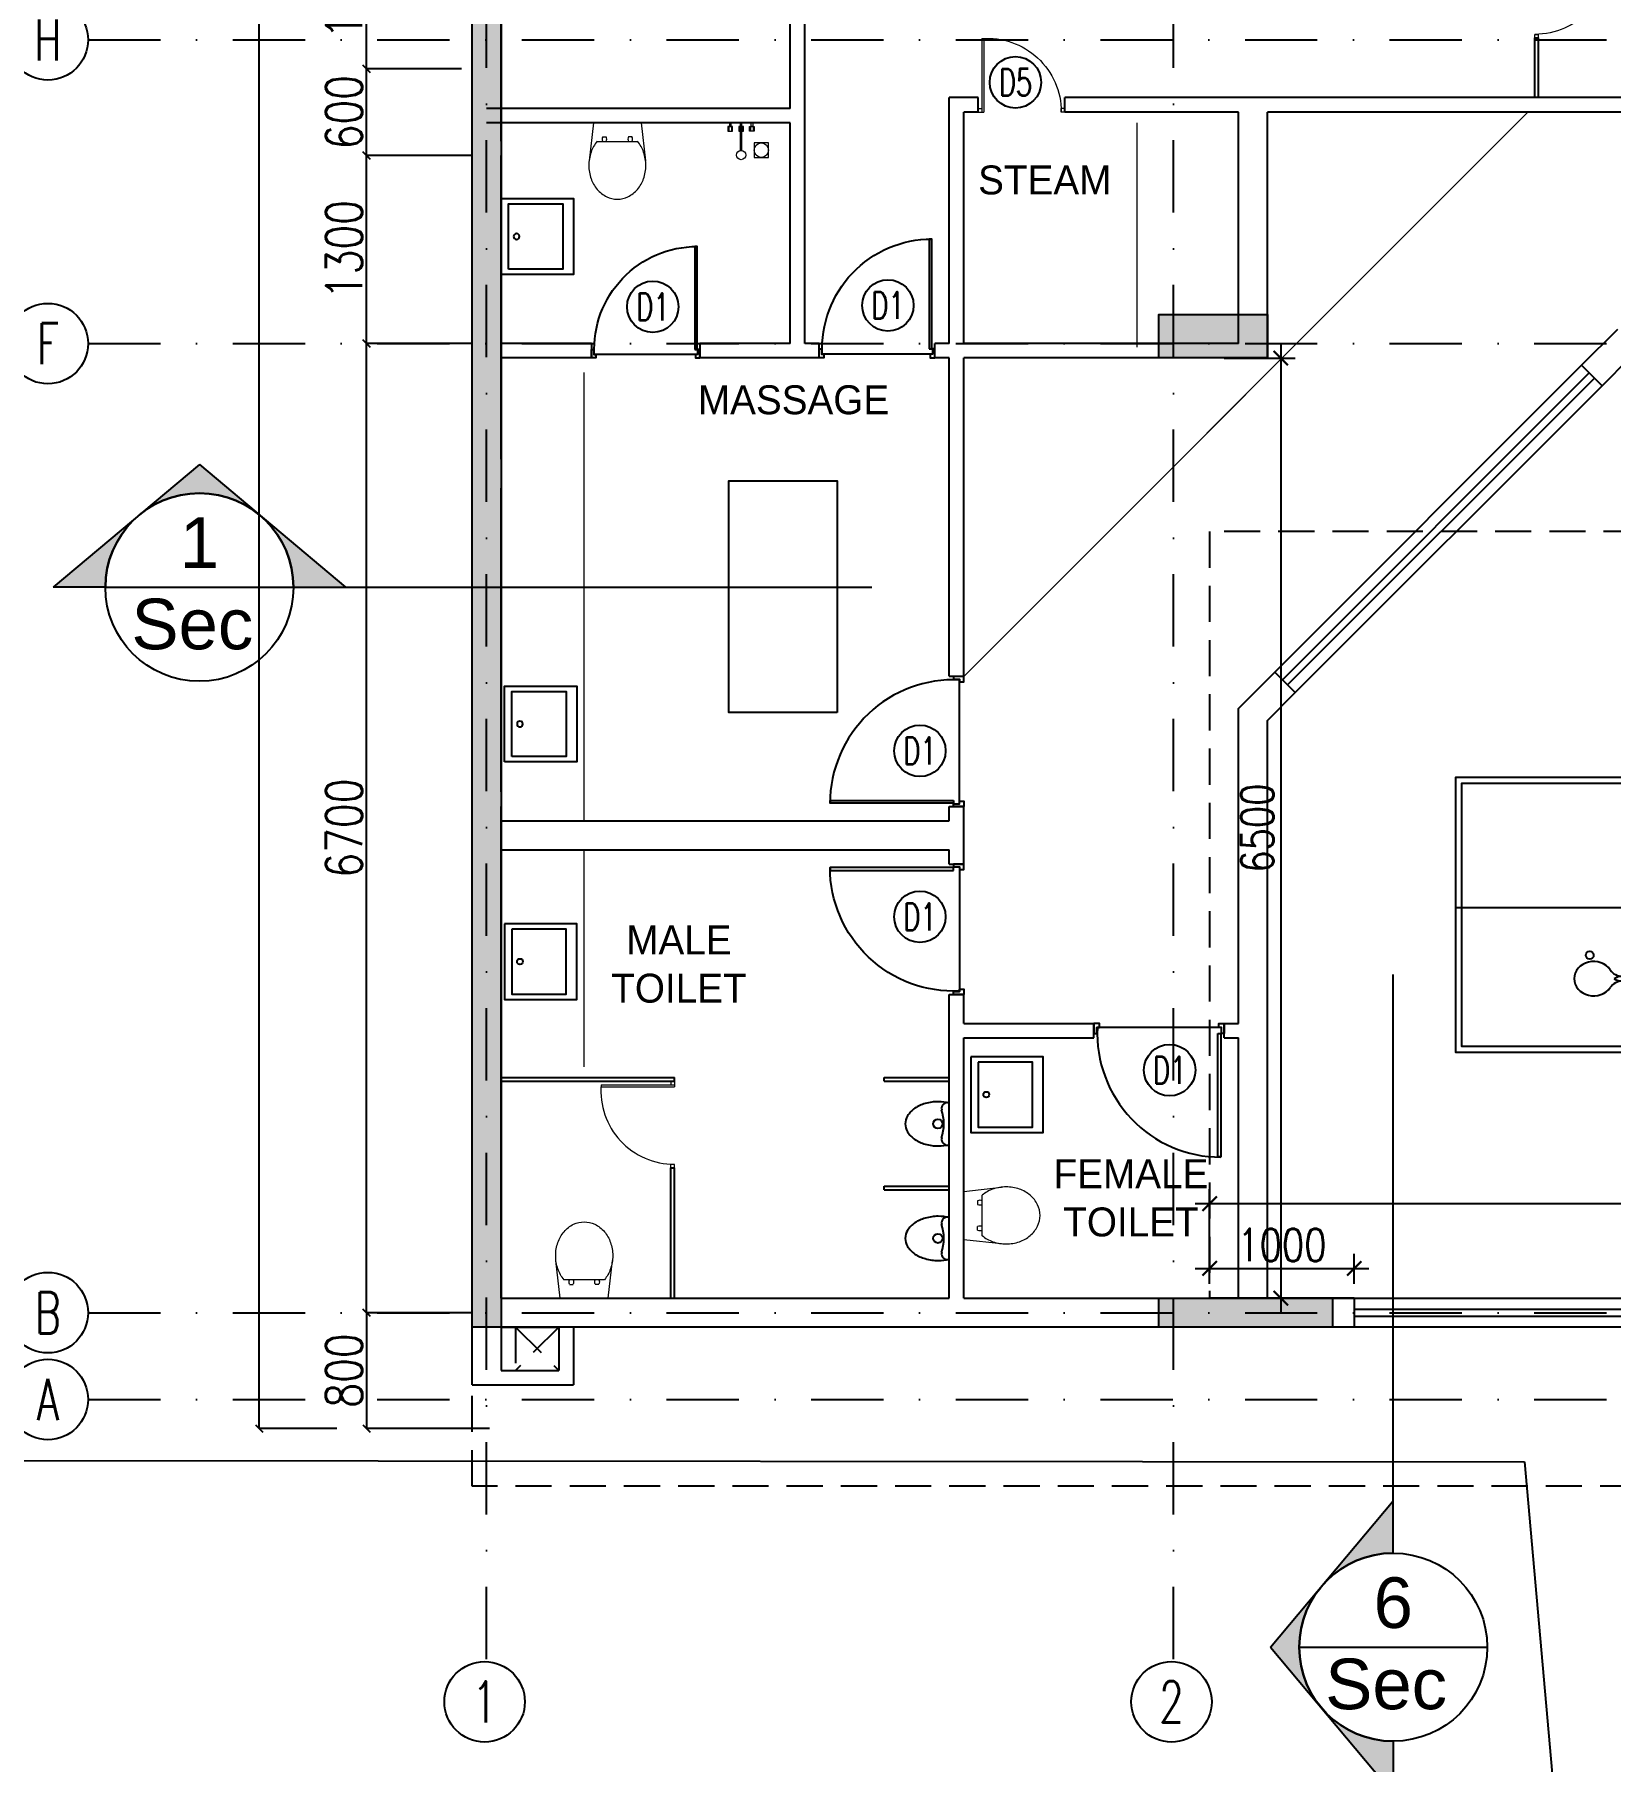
# Model space of a CAD drawing. Extents: x -32840 to 422982, y 280745 to 888746.
# Drawn here: x 210664 to 221563, y 436277 to 448217 of the extents above; entities that cross this region are included whole.
import ezdxf
from ezdxf.enums import TextEntityAlignment as Align

# ---------------------------------------------------------------- set-up
doc = ezdxf.new("R2010")
doc.units = 0
doc.header["$LTSCALE"] = 1000
doc.header["$PDMODE"] = 3
for name, pattern in [('CONTINOUS', [0]), ('DASHDOT', [1, 0.5, -0.25, 0, -0.25]), ('HIDDEN', [0.375, 0.25, -0.125]), ('HIDDEN2', [0.1875, 0.125, -0.0625])]:
    doc.linetypes.add(name, pattern=pattern)
doc.layers.get('Defpoints').update_dxf_attribs({"linetype": 'HIDDEN'})
for name, color, linetype in [('A-Chejja', 5, 'HIDDEN'), ('a-dim', 3, 'Continuous'), ('A-DOOR', 1, 'Continuous'), ('a-drive(base)', 22, 'Continuous'), ('A-Duct Above', 20, 'HIDDEN2'), ('A-FL-Drop', 3, 'Continuous'), ('A-GRID', 31, 'DASHDOT'), ('A-GRID NO', 40, 'CONTINOUS'), ('A-PLUM', 11, 'Continuous'), ('A-Rail', 1, 'Continuous'), ('A-Tag LVl', 2, 'Continuous'), ('A-TAG-DW', 2, 'Continuous'), ('A-WALL', 7, 'CONTINOUS'), ('Glass parttion', 5, 'CONTINOUS'), ('Ra-Typical Floor Profile', 3, 'Continuous'), ('S-RCWALL', 10, 'Continuous'), ('S-RCWALL HATCH', 165, 'Continuous')]:
    doc.layers.add(name, color=color, linetype=linetype)
doc.layers.add('A-Dim grid', color=3, linetype='Continuous', transparency=0.5)
doc.layers.add('A-FUR', color=33, linetype='Continuous', plot=False, transparency=0.5)
for name, color, linetype, lineweight in [('A08_Wall_Full_BlockWork_MAA', 4, 'Continuous', 30), ('A08_Wall_Partition Wood_MAA', 242, 'Continuous', 5), ('A09_Door Win Vent_MAA', 160, 'Continuous', 5), ('A15_Fixture_MAA', 191, 'Continuous', 5), ('I-ANNO-DIMS', 10, 'Continuous', 18), ('I-ANNO-TEXT', 130, 'Continuous', 18), ('P-SAN-FTTINGS', 151, 'Continuous', 9)]:
    doc.layers.add(name, color=color, linetype=linetype, lineweight=lineweight)
doc.styles.add('Arial', font='arial.ttf')
doc.styles.add('I_NOTE', font='', dxfattribs={"height": 1.5})
doc.styles.add('ROMANS', font='romans.shx', dxfattribs={"width": 0.8})
doc.styles.get('I_NOTE').set_extended_font_data('Tekton')
doc.dimstyles.new('A-Dim Grid', dxfattribs={"dimscale": 100, "dimtxt": 2.5, "dimasz": 0.5, "dimexe": 0, "dimexo": 0, "dimgap": 0.3, "dimtad": 1, "dimdec": 0, "dimlfac": -0.01, "dimzin": 3, "dimdsep": 46, "dimtxsty": 'ROMANS', "dimblk": 'OBLIQUE', "dimcen": 5, "dimclrd": 256, "dimclre": 8, "dimclrt": 4, "dimadec": 0, "dimazin": 0, "dimtfac": 1, "dimtdec": 0, "dimtix": 1, "dimtmove": 1, "dimatfit": 3, "dimfxl": 1, "dimfrac": 2, "dimtolj": 1, "dimtzin": 3, "dimlwd": -1, "dimarcsym": 0})
doc.dimstyles.new('dim-1', dxfattribs={"dimscale": 100, "dimtxt": 2.25, "dimasz": 1, "dimexe": 1, "dimexo": 1, "dimgap": 0.5, "dimtad": 1, "dimdec": 0, "dimzin": 3, "dimdsep": 46, "dimtxsty": 'ROMANS', "dimblk": 'ARCHTICK', "dimcen": 0.0625, "dimdle": 1, "dimclrd": 256, "dimclre": 256, "dimclrt": 6, "dimadec": 0, "dimazin": 0, "dimtfac": 1, "dimtdec": 0, "dimtix": 1, "dimtmove": 1, "dimatfit": 3, "dimfxl": 1, "dimfrac": 2, "dimtolj": 1, "dimtzin": 3, "dimarcsym": 0})

# ---------------------------------------------------------------- blocks, each defined once
blk = doc.blocks.new('TT TABLE')
for p, q in [((2700, 5400), (2700, 1700)), ((2192, 4246), (2192, 4151)), ((2225, 4246), (2225, 4151)), ((1700, 3583), (3600, 3583)), ((1700, 3550), (3600, 3550)), ((1700, 3517), (3600, 3517)), ((3098, 1998), (3098, 1902)), ((3132, 1998), (3132, 1902))]:
    blk.add_line(p, q)
at = {"color": 8, "linetype": 'HIDDEN'}
blk.add_lwpolyline([(5300, 0), (5300, 7100), (0, 7100), (0, 0)], close=True, dxfattribs=at)
for points in [[(3600, 1700), (3600, 5400), (1700, 5400), (1700, 1700)], [(1742, 1742), (3558, 1742), (3558, 5358), (1742, 5358)]]:
    blk.add_lwpolyline(points, close=True)
for centre in [(2371, 4471), (3051, 2154)]:
    blk.add_circle(centre, 27)
for centre, radius, start, end in [((2092, 4246), 100, 0, 56.0593), ((2292, 4246), 100, 146.4427, 180), ((2125, 4246), 100, 0, 33.5573), ((2325, 4246), 100, 123.9407, 180), ((2209, 4151), 16.7, 180, 0), ((2998, 1998), 100, 0, 56.0593), ((3198, 1998), 100, 146.4427, 180), ((3032, 1998), 100, 0, 33.5573), ((3232, 1998), 100, 123.9407, 180), ((3115, 1902), 16.7, 180, 0)]:
    blk.add_arc(centre, radius, start, end)
for centre in [(2209, 4444), (3115, 2195)]:
    blk.add_ellipse(centre, major_axis=(0, 134), ratio=0.887882, start_param=3.680207, end_param=8.886163)
blk = doc.blocks.new('TAG-SEC-ARROW')
h = blk.add_hatch(color=256)
h.paths.add_polyline_path([(-10.11, 0), (-6.5, 0, -0.2206), (-4.2, 4.96)])
h.paths.add_polyline_path([(0, 8.49), (-4.16, 5, -0.175251), (0, 6.5, -0.175251), (4.16, 5)])
h.paths.add_polyline_path([(4.2, 4.96, -0.2206), (6.5, 0), (10.11, 0)])
for p, q in [((0, 8.49), (-10.11, 0)), ((0, 8.49), (10.11, 0)), ((-6.5, 0), (-10.11, 0)), ((6.5, 0), (46.5, 0))]:
    blk.add_line(p, q)
blk.add_arc((0, 0), 6.5, 0, 180)
blk = doc.blocks.new('TAG-SEC')
blk.add_line((-6.5, 0), (6.5, 0))
blk.add_circle((0, 0), 6.5)
at = {"color": 6, "style": 'Arial'}
blk.add_attdef('88', text='', height=3.5, dxfattribs=at).set_placement((0, 3.08), align=Align.MIDDLE_CENTER)
at = {"color": 6, "style": 'ROMANS', "width": 0.708488}
blk.add_attdef('X8-X-8888', text='', height=1.75, dxfattribs=at).set_placement((-5.58, -2.55), (5.58, -2.55), align=Align.FIT)
blk = doc.blocks.new('A$Ce1edbb18')
at = {"layer": 'A-Tag LVl', "xscale": 100, "yscale": 100, "zscale": 100}
blk.add_blockref('TAG-SEC-ARROW', (-1886, -8085), dxfattribs=at)
at = {"layer": 'A-Tag LVl'}
ref = blk.add_blockref('TAG-SEC', (-1886, -8085), dxfattribs=dict(at, xscale=100, yscale=100, zscale=100))
ref.add_attrib('88', '1', dxfattribs={"layer": '0', "color": 6, "height": 350, "style": 'Arial'}).set_placement((-1886, -7776), align=Align.MIDDLE_CENTER)
ref.add_attrib('X8-X-8888', 'Sec', dxfattribs={"layer": '0', "color": 6, "height": 350, "rotation": 360, "style": 'Arial'}).set_placement((-1935, -8339), align=Align.MIDDLE_CENTER)
at = {"layer": 'A-Tag LVl', "xscale": 100.0000000000005, "yscale": 100.0000000000005, "zscale": 100.0000000000005, "rotation": 90}
blk.add_blockref('TAG-SEC-ARROW', (6370, -15413), dxfattribs=at)
at = {"layer": 'A-Tag LVl'}
ref = blk.add_blockref('TAG-SEC', (6370, -15413), dxfattribs=dict(at, xscale=100, yscale=100, zscale=100))
ref.add_attrib('88', '6', dxfattribs={"layer": '0', "color": 6, "height": 350, "style": 'Arial'}).set_placement((6370, -15105), align=Align.MIDDLE_CENTER)
ref.add_attrib('X8-X-8888', 'Sec', dxfattribs={"layer": '0', "color": 6, "height": 350, "rotation": 360, "style": 'Arial'}).set_placement((6321, -15667), align=Align.MIDDLE_CENTER)
blk = doc.blocks.new('_ArchTick')
at = {"color": 0, "linetype": 'ByBlock', "const_width": 0.15}
blk.add_lwpolyline([(-0.5, -0.5), (0.5, 0.5)], dxfattribs=at)
blk = doc.blocks.new('*D2503')
at = {"layer": 'a-dim', "lineweight": -2, "transparency": 16777216}
for p, q in [((218791, 439580), (218791, 439786)), ((219791, 439580), (219791, 439786)), ((218691, 439686), (219891, 439686))]:
    blk.add_line(p, q, dxfattribs=at)
at = {"layer": 'Defpoints', "color": 0, "transparency": 16777216}
for p in [(219791, 439686), (218791, 439480), (219791, 439480)]:
    blk.add_point(p, dxfattribs=at)
at = {"layer": 'a-dim', "lineweight": -2, "transparency": 16777216, "xscale": 100, "yscale": 100, "zscale": 100, "rotation": 180}
blk.add_blockref('_ArchTick', (218791, 439686), dxfattribs=at)
at = {"layer": 'a-dim', "lineweight": -2, "transparency": 16777216, "xscale": 100, "yscale": 100, "zscale": 100}
blk.add_blockref('_ArchTick', (219791, 439686), dxfattribs=at)
at = {"layer": 'a-dim', "color": 6, "transparency": 16777216, "insert": (219291, 439848), "char_height": 225, "attachment_point": 5, "style": 'ROMANS'}
blk.add_mtext('\\A1;1000', dxfattribs=at)
blk = doc.blocks.new('*D2504')
at = {"layer": 'a-dim', "lineweight": -2, "transparency": 16777216}
for p, q in [((218791, 439580), (218791, 440233)), ((225891, 439580), (225891, 440233)), ((225991, 440133), (218691, 440133))]:
    blk.add_line(p, q, dxfattribs=at)
at = {"layer": 'Defpoints', "color": 0, "transparency": 16777216}
for p in [(218791, 440133), (218791, 439480), (225891, 439480)]:
    blk.add_point(p, dxfattribs=at)
at = {"layer": 'a-dim', "lineweight": -2, "transparency": 16777216, "xscale": 100, "yscale": 100, "zscale": 100, "rotation": 180}
blk.add_blockref('_ArchTick', (218791, 440133), dxfattribs=at)
at = {"layer": 'a-dim', "lineweight": -2, "transparency": 16777216, "xscale": 100, "yscale": 100, "zscale": 100}
blk.add_blockref('_ArchTick', (225891, 440133), dxfattribs=at)
at = {"layer": 'a-dim', "color": 6, "transparency": 16777216, "insert": (222341, 440295), "char_height": 225, "attachment_point": 5, "style": 'ROMANS'}
blk.add_mtext('\\A1;7100', dxfattribs=at)
blk = doc.blocks.new('*D2505')
at = {"layer": 'a-dim', "lineweight": -2, "transparency": 16777216}
for p, q in [((219283, 446080), (219283, 439380)), ((218891, 445980), (219383, 445980)), ((218891, 439480), (219383, 439480))]:
    blk.add_line(p, q, dxfattribs=at)
at = {"layer": 'Defpoints', "color": 0, "transparency": 16777216}
for p in [(218791, 445980), (218791, 439480), (219283, 439480)]:
    blk.add_point(p, dxfattribs=at)
at = {"layer": 'a-dim', "lineweight": -2, "transparency": 16777216, "xscale": 100, "yscale": 100, "zscale": 100}
for p, rotation in [((219283, 445980), 90), ((219283, 439480), 270)]:
    blk.add_blockref('_ArchTick', p, dxfattribs=dict(at, rotation=rotation))
at = {"layer": 'a-dim', "color": 6, "transparency": 16777216, "insert": (219121, 442730), "char_height": 225, "attachment_point": 5, "rotation": 90, "style": 'ROMANS'}
blk.add_mtext('\\A1;6500', dxfattribs=at)
blk = doc.blocks.new('_Oblique')
at = {"color": 0, "linetype": 'ByBlock', "lineweight": -2}
blk.add_line((-0.5, -0.5), (0.5, 0.5), dxfattribs=at)
at = {"color": 0, "linetype": 'ByBlock'}
blk.add_line((-0.5, -0.5), (0.5, 0.5), dxfattribs=at)
blk = doc.blocks.new('*D2626')
at = {"layer": 'A-Dim grid', "color": 8, "lineweight": -2, "transparency": 16777216}
for p, q in [((213691, 439380), (212960, 439380)), ((213810, 438580), (212960, 438580))]:
    blk.add_line(p, q, dxfattribs=at)
at = {"layer": 'A-Dim grid', "transparency": 16777216}
blk.add_line((212960, 439380), (212960, 438580), dxfattribs=at)
at = {"layer": 'Defpoints', "color": 0, "transparency": 16777216}
for p in [(213691, 439380), (212960, 438580), (213810, 438580)]:
    blk.add_point(p, dxfattribs=at)
at = {"layer": 'A-Dim grid', "transparency": 16777216, "xscale": 50, "yscale": 50, "zscale": 50}
for p, rotation in [((212960, 439380), 90), ((212960, 438580), 270)]:
    blk.add_blockref('_Oblique', p, dxfattribs=dict(at, rotation=rotation))
at = {"layer": 'A-Dim grid', "color": 4, "transparency": 16777216, "insert": (212805, 438980), "char_height": 250, "attachment_point": 5, "rotation": 90, "style": 'ROMANS'}
blk.add_mtext('\\A1;800', dxfattribs=at)
blk = doc.blocks.new('*D2627')
at = {"layer": 'A-Dim grid', "color": 8, "lineweight": -2, "transparency": 16777216}
for p, q in [((213691, 446080), (212960, 446080)), ((213691, 439380), (212960, 439380))]:
    blk.add_line(p, q, dxfattribs=at)
at = {"layer": 'A-Dim grid', "transparency": 16777216}
blk.add_line((212960, 439380), (212960, 446080), dxfattribs=at)
at = {"layer": 'Defpoints', "color": 0, "transparency": 16777216}
for p in [(212960, 446080), (213691, 446080), (213691, 439380)]:
    blk.add_point(p, dxfattribs=at)
at = {"layer": 'A-Dim grid', "transparency": 16777216, "xscale": 50, "yscale": 50, "zscale": 50}
for p, rotation in [((212960, 446080), 90), ((212960, 439380), 270)]:
    blk.add_blockref('_Oblique', p, dxfattribs=dict(at, rotation=rotation))
at = {"layer": 'A-Dim grid', "color": 4, "transparency": 16777216, "insert": (212805, 442730), "char_height": 250, "attachment_point": 5, "rotation": 90, "style": 'ROMANS'}
blk.add_mtext('\\A1;6700', dxfattribs=at)
blk = doc.blocks.new('*D2628')
at = {"layer": 'A-Dim grid', "color": 8, "lineweight": -2, "transparency": 16777216}
for p, q in [((213691, 447380), (212960, 447380)), ((213691, 446080), (212960, 446080))]:
    blk.add_line(p, q, dxfattribs=at)
at = {"layer": 'A-Dim grid', "transparency": 16777216}
blk.add_line((212960, 446080), (212960, 447380), dxfattribs=at)
at = {"layer": 'Defpoints', "color": 0, "transparency": 16777216}
for p in [(212960, 447380), (213691, 447380), (213691, 446080)]:
    blk.add_point(p, dxfattribs=at)
at = {"layer": 'A-Dim grid', "transparency": 16777216, "xscale": 50, "yscale": 50, "zscale": 50}
for p, rotation in [((212960, 447380), 90), ((212960, 446080), 270)]:
    blk.add_blockref('_Oblique', p, dxfattribs=dict(at, rotation=rotation))
at = {"layer": 'A-Dim grid', "color": 4, "transparency": 16777216, "insert": (212805, 446730), "char_height": 250, "attachment_point": 5, "rotation": 90, "style": 'ROMANS'}
blk.add_mtext('\\A1;1300', dxfattribs=at)
blk = doc.blocks.new('*D2629')
at = {"layer": 'A-Dim grid', "color": 8, "lineweight": -2, "transparency": 16777216}
for p, q in [((213616, 449080), (212960, 449080)), ((213616, 447980), (212960, 447980))]:
    blk.add_line(p, q, dxfattribs=at)
at = {"layer": 'A-Dim grid', "transparency": 16777216}
blk.add_line((212960, 447980), (212960, 449080), dxfattribs=at)
at = {"layer": 'Defpoints', "color": 0, "transparency": 16777216}
for p in [(212960, 449080), (213616, 449080), (213616, 447980)]:
    blk.add_point(p, dxfattribs=at)
at = {"layer": 'A-Dim grid', "transparency": 16777216, "xscale": 50, "yscale": 50, "zscale": 50}
for p, rotation in [((212960, 449080), 90), ((212960, 447980), 270)]:
    blk.add_blockref('_Oblique', p, dxfattribs=dict(at, rotation=rotation))
at = {"layer": 'A-Dim grid', "color": 4, "transparency": 16777216, "insert": (212805, 448530), "char_height": 250, "attachment_point": 5, "rotation": 90, "style": 'ROMANS'}
blk.add_mtext('\\A1;1100', dxfattribs=at)
blk = doc.blocks.new('*D2633')
at = {"layer": 'A-Dim grid', "color": 8, "lineweight": -2, "transparency": 16777216}
for p, q in [((212756, 459180), (212218, 459180)), ((212756, 438580), (212218, 438580))]:
    blk.add_line(p, q, dxfattribs=at)
at = {"layer": 'A-Dim grid', "transparency": 16777216}
blk.add_line((212218, 438580), (212218, 459180), dxfattribs=at)
at = {"layer": 'Defpoints', "color": 0, "transparency": 16777216}
for p in [(212218, 459180), (212756, 459180), (212756, 438580)]:
    blk.add_point(p, dxfattribs=at)
at = {"layer": 'A-Dim grid', "transparency": 16777216, "xscale": 50, "yscale": 50, "zscale": 50}
for p, rotation in [((212218, 459180), 90), ((212218, 438580), 270)]:
    blk.add_blockref('_Oblique', p, dxfattribs=dict(at, rotation=rotation))
at = {"layer": 'A-Dim grid', "color": 4, "transparency": 16777216, "insert": (212063, 448880), "char_height": 250, "attachment_point": 5, "rotation": 90, "style": 'ROMANS'}
blk.add_mtext('\\A1;20600', dxfattribs=at)
blk = doc.blocks.new('*D2670')
at = {"layer": 'A-Dim grid', "color": 8, "lineweight": -2, "transparency": 16777216}
for p, q in [((213616, 447980), (212960, 447980)), ((213616, 447380), (212960, 447380))]:
    blk.add_line(p, q, dxfattribs=at)
at = {"layer": 'A-Dim grid', "transparency": 16777216}
blk.add_line((212960, 447380), (212960, 447980), dxfattribs=at)
at = {"layer": 'Defpoints', "color": 0, "transparency": 16777216}
for p in [(212960, 447980), (213616, 447980), (213616, 447380)]:
    blk.add_point(p, dxfattribs=at)
at = {"layer": 'A-Dim grid', "transparency": 16777216, "xscale": 50, "yscale": 50, "zscale": 50}
for p, rotation in [((212960, 447980), 90), ((212960, 447380), 270)]:
    blk.add_blockref('_Oblique', p, dxfattribs=dict(at, rotation=rotation))
at = {"layer": 'A-Dim grid', "color": 4, "transparency": 16777216, "insert": (212805, 447680), "char_height": 250, "attachment_point": 5, "rotation": 90, "style": 'ROMANS'}
blk.add_mtext('\\A1;600', dxfattribs=at)
blk = doc.blocks.new('A$C5862001C')
at = {"layer": 'A09_Door Win Vent_MAA'}
for p, q in [((-40, 510), (-40, 0)), ((-25, 508), (-25, 0)), ((-600, 25), (-575, 25)), ((-600, 25), (-600, 0)), ((-600, 0), (-575, 0)), ((-575, 0), (-575, 25)), ((0, 0), (-40, 0)), ((0, 25), (-25, 25)), ((0, 25), (0, 0))]:
    blk.add_line(p, q, dxfattribs=at)
blk.add_arc((-65, 0), 510, 85.5016, 179.9999, dxfattribs=at)
blk = doc.blocks.new('900 SINGLE 1')
for points in [[(43, 71), (23, 71), (23, 924), (43, 924)], [(37, 29), (37, 0), (0, 0), (0, 71), (19, 71), (19, 29)], [(863, 29), (863, 0), (900, 0), (900, 71), (881, 71), (881, 29)]]:
    blk.add_lwpolyline(points, close=True)
at = {"color": 8}
blk.add_arc((23, 71), 854, 357.1964, 90, dxfattribs=at)
at = {"layer": 'A-FL-Drop'}
blk.add_line((19, 29), (881, 29), dxfattribs=at)
blk = doc.blocks.new('snk')
for points in [[(2999169, -159626), (2999169, -159102), (2998669, -159102), (2998669, -159626)], [(2999119, -159589), (2999119, -159139), (2998744, -159139), (2998744, -159589)]]:
    blk.add_lwpolyline(points, close=True)
blk.add_circle((2999063, -159364), 20)
blk = doc.blocks.new('Wc-p4')
at = {"color": 0}
for p, q in [((-163, 0), (-192, -257)), ((-163, 0), (-192, -257)), ((-163, 0), (163, 0)), ((163, 0), (192, -257)), ((163, 0), (192, -257)), ((-100, -94), (-75, -94)), ((100, -94), (75, -94)), ((-138, -126), (138, -126)), ((-138, -126), (138, -126))]:
    blk.add_line(p, q, dxfattribs=at)
for centre, radius, start, end in [((-64, -110), 39, 156.1865, 203.8135), ((-111, -110), 39, 336.1865, 23.8135), ((111, -110), 39, 156.1865, 203.8135), ((64, -110), 39, 336.1865, 23.8135), ((80, -289), 274, 160.796, 180), ((80, -289), 274, 160.796, 180), ((41, -275), 233, 139.9392, 160.796), ((41, -275), 233, 139.9392, 160.796), ((-41, -275), 233, 19.204, 40.0608), ((-41, -275), 233, 19.204, 40.0608), ((-80, -289), 274, 0, 19.204), ((-80, -289), 274, 0, 19.204), ((80, -289), 274, 180, 199.204), ((80, -289), 274, 180, 199.204), ((-80, -289), 274, 340.796, 0), ((-80, -289), 274, 340.796, 0), ((41, -302), 233, 199.204, 220.0608), ((41, -302), 233, 199.204, 220.0608), ((16, -323), 200, 220.0608, 243.7761), ((16, -323), 200, 220.0608, 243.7761), ((-16, -323), 200, 296.2239, 319.9392), ((-16, -323), 200, 296.2239, 319.9392), ((-41, -302), 233, 319.9392, 340.796), ((-41, -302), 233, 319.9392, 340.796), ((0, -355), 164, 243.7761, 270), ((0, -355), 164, 243.7761, 270), ((0, -355), 164, 270, 296.2239), ((0, -355), 164, 270, 296.2239)]:
    blk.add_arc(centre, radius, start, end, dxfattribs=at)
blk = doc.blocks.new('ta')
at = {"layer": 'P-SAN-FTTINGS'}
for p, q in [((961344, 156625), (961344, 156593)), ((961363, 156625), (961363, 156593)), ((961419, 156625), (961419, 156593)), ((961438, 156625), (961438, 156593)), ((961494, 156625), (961494, 156593)), ((961513, 156625), (961513, 156593))]:
    blk.add_line(p, q, dxfattribs=at)
for points in [[(961360, 156650), (961348, 156650), (961348, 156625), (961360, 156625)], [(961435, 156650), (961423, 156650), (961423, 156625), (961435, 156625)], [(961498, 156650), (961510, 156650), (961510, 156625), (961498, 156625)], [(961370, 156625), (961338, 156625), (961338, 156593), (961370, 156593)], [(961445, 156625), (961413, 156625), (961413, 156593), (961445, 156593)], [(961488, 156625), (961520, 156625), (961520, 156593), (961488, 156593)]]:
    blk.add_lwpolyline(points, close=True, dxfattribs=at)
blk.add_lwpolyline([(961423, 156650), (961423, 156461), (961435, 156461), (961435, 156650)], dxfattribs=at)
blk.add_circle((961429, 156428), 32.2, dxfattribs=at)
blk = doc.blocks.new('URINAL 2')
blk.add_line((144, 0), (-144, 0))
for points in [[(-153, -76, 0.067459), (-140, -167, 0.079812), (-108, -238, 0.107118), (-55, -289, 0.139889), (0, -305, 0.139889), (55, -289, 0.107118), (108, -238, 0.079812), (140, -167, 0.067459), (153, -76, 0.056281), (144, 0, 0.079812)], [(-144, 0, 0.056281), (-153, -76, 0.067459)]]:
    blk.add_lwpolyline(points, format="xyb")
blk.add_circle((0, -79), 31.8)
for centre, radius, start, end in [((-107, -14), 39.9, 158.8847, 283.484), ((107, -14), 39.9, 256.516, 21.1153), ((0, -362), 324, 72.5055, 107.4945)]:
    blk.add_arc(centre, radius, start, end)
blk = doc.blocks.new('TAG-DOOR-WINOW')
blk.add_circle((0, 0), 2.37)
at = {"color": 6, "style": 'ROMANS', "width": 0.7}
blk.add_attdef('DW', text='', height=2.5, dxfattribs=at).set_placement((0, 0), align=Align.MIDDLE_CENTER)
blk = doc.blocks.new('Tag-Stair-No')
blk.add_circle((0, 0), 1.369)
at = {"color": 6, "style": 'ROMANS', "width": 0.7}
blk.add_attdef('SN', text='', height=1.4, dxfattribs=at).set_placement((0, -0.003), align=Align.MIDDLE)
blk = doc.blocks.new('GR')
at = {"layer": 'A-GRID'}
for p, q in [((216368, 436985), (216368, 465812)), ((221118, 436985), (221118, 465812)), ((213612, 448180), (236085, 448180)), ((213612, 446080), (228568, 446080)), ((213612, 439380), (228668, 439380)), ((213612, 438780), (256876, 438780))]:
    blk.add_line(p, q, dxfattribs=at)
at = {"layer": 'A-GRID NO', "xscale": 203.2, "yscale": 203.2, "zscale": 203.2}
for p, values in [((213334, 448180), {'SN': 'H'}), ((213334, 446080), {'SN': 'F'}), ((213334, 439380), {'SN': 'B'}), ((213334, 438780), {'SN': 'A'}), ((216354, 436690), {'SN': '1'}), ((221104, 436690), {'SN': '2'})]:
    blk.add_blockref('Tag-Stair-No', p, dxfattribs=at).add_auto_attribs(values)
blk = doc.blocks.new('A$C9cf7992f')
at = {"layer": 'S-RCWALL HATCH'}
for points in [[(0, -2110), (200, -2110), (200, -13200), (0, -13200)], [(5500, -6200), (5500, -6500), (4750, -6500), (4750, -6200)], [(5950, -13000), (4750, -13000), (4750, -13200), (5950, -13200)]]:
    blk.add_hatch(color=253, dxfattribs=at).paths.add_polyline_path(points)
at = {"layer": 'S-RCWALL'}
for points in [[(0, -2110), (200, -2110), (200, -13200), (0, -13200)], [(5500, -6200), (5500, -6500), (4750, -6500), (4750, -6200)], [(5950, -13000), (5950, -13200), (4750, -13200), (4750, -13000)]]:
    blk.add_lwpolyline(points, close=True, dxfattribs=at)

msp = doc.modelspace()

# ---------------------------------------------------------------- linework, layer by layer
for p, q in [((217191, 447780.4), (216990.6, 447780.4)), ((219182.2, 447780.4), (217790, 447780.4)), ((222690.6, 447780.4), (219183.5, 447780.4)), ((215890.6, 447705.4), (213789.6, 447705.4)), ((215890.6, 447605.4), (213789.6, 447605.4)), ((217191, 447680.4), (217090.6, 447680.4)), ((218991.1, 447680.4), (217790, 447680.4)), ((218990.6, 446080.4), (218991.1, 447680.4)), ((222890.6, 447680.4), (219191.1, 447680.4)), ((219191.1, 445980.4), (219191.1, 447680.4)), ((214515.6, 446080.4), (213890.6, 446080.4)), ((214515.6, 446080.4), (214515.6, 445980.4)), ((215890.6, 446080.4), (215265.6, 446080.4)), ((215265.6, 446080.4), (215265.6, 445980.4)), ((216090.6, 446080.4), (215990.6, 446080.4)), ((216990.6, 446080.4), (216890.6, 446080.4)), ((218990.6, 446080.4), (217090.6, 446080.4)), ((214515.6, 445980.4), (213890.6, 445980.4)), ((215890.6, 445980.4), (215265.6, 445980.4)), ((216090.6, 445980.4), (215890.6, 445980.4)), ((216990.6, 445980.4), (216890.6, 445980.4)), ((219191.1, 445980.4), (217090.6, 445980.4)), ((221504.5, 445788.3), (221363.1, 445929.7)), ((219383.2, 443667), (219241.7, 443808.4)), ((213890.6, 439480.4), (213890.6, 442221.5)), ((215090.6, 440980.4), (215090.6, 441005.4)), ((216540.6, 441005.4), (216990.6, 441005.4)), ((216540.6, 440980.4), (216540.6, 441005.4)), ((216540.6, 440980.4), (216990.6, 440980.4)), ((215065.6, 439480.4), (215065.6, 440380.4)), ((215090.6, 439480.4), (215090.6, 440380.4)), ((216540.6, 440254.2), (216990.6, 440254.2)), ((216540.6, 440229.2), (216540.6, 440254.2)), ((216540.6, 440229.2), (216990.6, 440229.2)), ((213690.6, 438880.4), (213690.6, 439280.4))]:
    msp.add_line(p, q)
at = {"layer": 'A-Chejja'}
msp.add_lwpolyline([(240191.3, 441280.4), (240191.3, 437980.4), (225490.6, 437980.4), (225490.6, 438180.4), (213690.6, 438180.4), (213690.6, 439430.4)], dxfattribs=at)
at = {"layer": 'A-DOOR'}
for p, q in [((219790.6, 439480.4), (225190.6, 439480.4)), ((219790.6, 439405.4), (225190.6, 439405.4)), ((219790.6, 439355.4), (225190.6, 439355.4)), ((225190.6, 439280.4), (219790.6, 439280.4))]:
    msp.add_line(p, q, dxfattribs=at)
at = {"layer": 'a-drive(base)'}
for p, q in [((203615.8, 438365.3), (220967.5, 438348.9)), ((220967.5, 438348.9), (221367.2, 433873.9))]:
    msp.add_line(p, q, dxfattribs=at)
at = {"layer": 'A-Duct Above', "ltscale": 2}
for p, q in [((214290.6, 439280.4), (213990.6, 438980.4)), ((213990.6, 439280.4), (214290.6, 438980.4)), ((213990.6, 439280.4), (213990.6, 438980.4))]:
    msp.add_line(p, q, dxfattribs=at)
at = {"layer": 'A-FUR', "elevation": 0}
msp.add_lwpolyline([(216215.6, 443530.3), (215465.6, 443530.5), (215466, 445130.5), (216216, 445130.3)], close=True, dxfattribs=at)
at = {"layer": 'A-Rail'}
for p, q in [((221040.6, 447780.4), (221040.6, 448192.9)), ((221040.6, 448192.9), (221065.6, 448192.9)), ((221065.6, 447780.4), (221065.6, 448192.9))]:
    msp.add_line(p, q, dxfattribs=at)
at = {"layer": 'A-WALL'}
for p, q in [((213690.6, 439280.4), (213690.6, 451080.4)), ((213890.6, 447480.4), (213890.6, 448980.4)), ((215890.6, 447705.4), (215890.6, 448430.4)), ((215990.6, 446080.4), (215990.6, 448430.4)), ((216990.6, 446080.4), (216990.6, 447780.4)), ((217191, 447680.4), (217191, 447780.4)), ((217790, 447680.4), (217790, 447780.4)), ((215890.6, 446080.4), (215890.6, 447605.4)), ((217090.6, 446080.4), (217090.6, 447680.4)), ((213890.6, 445280.4), (213890.6, 447380.4)), ((221363.1, 445929.7), (221613.7, 446180.4)), ((216090.6, 445980.4), (216090.6, 446080.4)), ((216890.6, 445980.4), (216890.6, 446080.4)), ((216990.6, 443780.4), (216990.6, 445980.4)), ((217090.6, 443780.4), (217090.6, 445980.4)), ((221504.5, 445788.3), (221363.1, 445929.7)), ((221504.5, 445788.3), (221696.5, 445980.4)), ((213890.6, 442980.4), (213890.6, 445080.4)), ((216990.6, 443780.4), (217090.6, 443780.4)), ((218991.1, 443557.8), (219241.7, 443808.4)), ((219191.1, 443475), (219383.2, 443667)), ((218991.1, 441380.4), (218991.1, 443557.8)), ((219191.1, 439480.4), (219191.1, 443475)), ((213890.6, 441380.4), (213890.6, 442880.4)), ((216990.6, 442780.4), (216990.6, 442880.4)), ((216990.6, 442880.4), (217090.6, 442880.4)), ((217090.6, 442480.4), (217090.6, 442880.4)), ((213890.6, 442780.4), (216990.6, 442780.4)), ((213890.6, 442580.4), (216990.6, 442580.4)), ((216990.6, 442480.4), (216990.6, 442580.4)), ((216990.6, 442480.4), (217090.6, 442480.4)), ((216990.6, 439480.4), (216990.6, 441580.4)), ((216990.6, 441580.4), (217090.6, 441580.4)), ((217090.6, 441380.4), (217090.6, 441580.4)), ((213890.6, 439480.4), (213890.6, 441280.4)), ((217090.6, 441380.4), (217991.1, 441380.4)), ((217090.6, 439480.4), (217090.6, 441280.4)), ((217090.6, 441280.4), (217991.1, 441280.4)), ((217991.1, 441280.4), (217991.1, 441380.4)), ((218891.1, 441280.4), (218891.1, 441380.4)), ((218891.1, 441380.4), (218991.1, 441380.4)), ((218891.1, 441280.4), (218991.1, 441280.4)), ((218991.1, 439480.4), (218991.1, 441280.4)), ((213890.6, 441005.4), (215090.6, 441005.4)), ((213890.6, 440980.4), (215090.6, 440980.4)), ((215065.6, 440380.4), (215090.6, 440380.4)), ((213890.6, 439480.4), (216990.6, 439480.4)), ((217090.6, 439480.4), (218590.6, 439480.4)), ((219790.6, 439480.4), (218790.6, 439480.4)), ((219790.6, 439480.4), (219790.6, 439280.4)), ((218590.6, 439280.4), (213690.6, 439280.4)), ((213890.6, 439280.4), (213890.6, 438980.4)), ((213890.6, 439280.4), (213990.6, 439280.4)), ((213990.6, 439280.4), (214290.6, 439280.4)), ((214290.6, 439280.4), (214290.6, 438980.4)), ((214390.6, 439280.4), (214390.6, 438880.4)), ((219790.6, 439280.4), (218790.6, 439280.4)), ((213890.6, 438980.4), (214290.6, 438980.4)), ((213690.6, 438880.4), (214390.6, 438880.4))]:
    msp.add_line(p, q, dxfattribs=at)
at = {"layer": 'A08_Wall_Partition Wood_MAA'}
for p, q in [((217090.6, 443778.6), (220992.4, 447680.4)), ((218290.6, 446055.4), (218290.6, 447605.4)), ((217090.6, 443778.6), (220452, 447140)), ((214465.6, 442780.4, 0), (214465.6, 445880.4, 0)), ((214465.6, 441080.4, 0), (214465.6, 442580.4, 0))]:
    msp.add_line(p, q, dxfattribs=at)
at = {"layer": 'Glass parttion'}
for p, q in [((219241.7, 443808.4), (221363.1, 445929.7)), ((219294.8, 443755.4), (221416.1, 445876.7)), ((219330.1, 443720), (221451.4, 445841.4)), ((219383.2, 443667), (221504.5, 445788.3))]:
    msp.add_line(p, q, dxfattribs=at)
at = {"layer": 'I-ANNO-DIMS'}
msp.add_lwpolyline([(215640.6, 447467.1), (215640.6, 447367.1), (215740.6, 447367.1), (215740.6, 447467.1), (215640.6, 447467.1)], dxfattribs=at)
msp.add_circle((215690.6, 447417.1), 50, dxfattribs=at)

# ---------------------------------------------------------------- block references
msp.add_blockref('A$Ce1edbb18', (213690.6, 452480.4))
at = {"layer": 'A-DOOR'}
for p, xscale, yscale, zscale in [((216890.6, 445980.4), -0.8888888888888888, 0.8888888888888888, 0.8888888888888888), ((215265.6, 445980.4), -0.8333333333333334, 0.8333333333333334, 0.8333333333333334)]:
    msp.add_blockref('900 SINGLE 1', p, dxfattribs=dict(at, xscale=xscale, yscale=yscale, zscale=zscale))
for p, rotation in [((217090.6, 442878.6), 89.99999999999999), ((218891.1, 441380.4), 180)]:
    msp.add_blockref('900 SINGLE 1', p, dxfattribs=dict(at, rotation=rotation))
at = {"layer": 'A-DOOR', "xscale": -1, "rotation": 90}
msp.add_blockref('900 SINGLE 1', (217090.6, 442480.4), dxfattribs=at)
at = {"layer": 'A-FUR', "rotation": 90}
msp.add_blockref('TT TABLE', (225890.6, 439480.4), dxfattribs=at)
at = {"layer": 'A-GRID NO'}
msp.add_blockref('GR', (-2577.2, 0), dxfattribs=at)
at = {"layer": 'A-PLUM', "xscale": -1, "rotation": 359.9999453332617}
for p in [(3213061, 606181.7), (3213084.5, 602810.8, 0)]:
    msp.add_blockref('snk', p, dxfattribs=at)
at = {"layer": 'A-PLUM'}
for name, p, rotation in [('snk', (3213084.5, 282446, 0), 180.0000546667382), ('snk', (3216309.5, 281526.3), 180.0000546667382), ('URINAL 2', (216990.6, 440685.6), 270), ('URINAL 2', (216990.6, 439893.5), 270)]:
    msp.add_blockref(name, p, dxfattribs=dict(at, rotation=rotation))
at = {"layer": 'A-TAG-DW'}
ref = msp.add_blockref('TAG-DOOR-WINOW', (217448, 447886.1), dxfattribs=dict(at, xscale=75, yscale=75, zscale=75, rotation=334.3000000001243))
ref.add_attrib('DW', 'D5', dxfattribs={"layer": '0', "color": 6, "height": 187.5, "style": 'ROMANS', "width": 0.7}).set_placement((217448, 447886.1), align=Align.MIDDLE_CENTER)
ref = msp.add_blockref('TAG-DOOR-WINOW', (214939.8, 446334.4), dxfattribs=dict(at, xscale=75, yscale=75, zscale=75, rotation=334.3000000001243))
ref.add_attrib('DW', 'D1', dxfattribs={"layer": '0', "color": 6, "height": 187.5, "style": 'ROMANS', "width": 0.7}).set_placement((214939.8, 446334.4), align=Align.MIDDLE_CENTER)
ref = msp.add_blockref('TAG-DOOR-WINOW', (216566.1, 446343.8), dxfattribs=dict(at, xscale=75, yscale=75, zscale=75, rotation=334.3000000001243))
ref.add_attrib('DW', 'D1', dxfattribs={"layer": '0', "color": 6, "height": 187.5, "style": 'ROMANS', "width": 0.7}).set_placement((216566.1, 446343.8), align=Align.MIDDLE_CENTER)
ref = msp.add_blockref('TAG-DOOR-WINOW', (216787.1, 443264.4), dxfattribs=dict(at, xscale=75, yscale=75, zscale=75, rotation=334.3000000001243))
ref.add_attrib('DW', 'D1', dxfattribs={"layer": '0', "color": 6, "height": 187.5, "style": 'ROMANS', "width": 0.7}).set_placement((216787.1, 443264.4), align=Align.MIDDLE_CENTER)
ref = msp.add_blockref('TAG-DOOR-WINOW', (216787.1, 442117.1), dxfattribs=dict(at, xscale=75, yscale=75, zscale=75, rotation=334.3000000001243))
ref.add_attrib('DW', 'D1', dxfattribs={"layer": '0', "color": 6, "height": 187.5, "style": 'ROMANS', "width": 0.7}).set_placement((216787.1, 442117.1), align=Align.MIDDLE_CENTER)
ref = msp.add_blockref('TAG-DOOR-WINOW', (218514.4, 441056.8), dxfattribs=dict(at, xscale=75, yscale=75, zscale=75, rotation=334.3000000001243))
ref.add_attrib('DW', 'D1', dxfattribs={"layer": '0', "color": 6, "height": 187.5, "style": 'ROMANS', "width": 0.7}).set_placement((218514.4, 441056.8), align=Align.MIDDLE_CENTER)
at = {"layer": 'A08_Wall_Full_BlockWork_MAA', "xscale": -1}
for p, rotation in [((221040.6, 448792.9), 269.9998576609761), ((217190, 447680.4), 359.9998576609761)]:
    msp.add_blockref('A$C5862001C', p, dxfattribs=dict(at, rotation=rotation))
at = {"layer": 'A08_Wall_Full_BlockWork_MAA', "rotation": 90.00014233902395}
msp.add_blockref('A$C5862001C', (215090.6, 440980.4), dxfattribs=at)
at = {"layer": 'A08_Wall_Partition Wood_MAA', "xscale": 1.016666666604578, "yscale": 1.016666666604578, "zscale": 1.016666666604578, "rotation": 0.0001424071453877642}
msp.add_blockref('Wc-p4', (214694.7, 447605.4), dxfattribs=at)
at = {"layer": 'A15_Fixture_MAA', "yscale": 1.016666666604578, "zscale": 1.016666666604578}
for p, xscale, rotation in [((217090.6, 440052.4), 1.016666666604578, 90.00014240714539), ((214465.6, 439480.4), -1.016666666604578, 179.9998575928546)]:
    msp.add_blockref('Wc-p4', p, dxfattribs=dict(at, xscale=xscale, rotation=rotation))
at = {"layer": 'Ra-Typical Floor Profile', "rotation": 359.9999467489989}
msp.add_blockref('ta', (-745878.4, 290956.4), dxfattribs=at)
at = {"layer": 'S-RCWALL'}
msp.add_blockref('A$C9cf7992f', (213690.6, 452480.4), dxfattribs=at)

# ---------------------------------------------------------------- texts
at = {"layer": 'I-ANNO-TEXT', "ltscale": 0.25, "char_height": 200, "attachment_point": 5, "style": 'I_NOTE'}
for s, insert in [('STEAM', (217650.5, 447209.8)), ('MASSAGE ', (215913.3, 445690)), ('MALE \\PTOILET', (215120.7, 441789)), ('FEMALE \\PTOILET', (218246.7, 440172.7, 0))]:
    msp.add_mtext(s, dxfattribs=dict(at, insert=insert))

# ---------------------------------------------------------------- dimensions: what is measured, and where the dimension line sits
at = {"layer": 'a-dim'}
dim = msp.add_linear_dim(base=(219283.2, 439480.4), p1=(218790.6, 445980.4), p2=(218790.6, 439480.4), angle=90, dimstyle='dim-1', dxfattribs=at)
dim.commit()
dim.dimension.update_dxf_attribs({"geometry": '*D2505', "text_midpoint": (219120.7, 442730.4)})
for base, p1, p2, picture, middle in [((218790.6, 440132.8), (225890.6, 439480.4), (218790.6, 439480.4), '*D2504', (222340.6, 440295.3)), ((219790.6, 439685.8), (218790.6, 439480.4), (219790.6, 439480.4), '*D2503', (219290.6, 439848.3))]:
    dim = msp.add_linear_dim(base=base, p1=p1, p2=p2, dimstyle='dim-1', dxfattribs=at)
    dim.commit()
    dim.dimension.update_dxf_attribs({"geometry": picture, "text_midpoint": middle})
at = {"layer": 'A-Dim grid'}
for base, p1, p2, picture, middle in [((212217.7, 459180.4), (212755.6, 438580.4), (212755.6, 459180.4), '*D2633', (212062.7, 448880.4)), ((212959.9, 449080.4), (213615.6, 447980.4), (213615.6, 449080.4), '*D2629', (212804.9, 448530.4)), ((212959.9, 447980.4), (213615.6, 447380.4), (213615.6, 447980.4), '*D2670', (212804.9, 447680.4)), ((212959.9, 447380.4), (213690.6, 446080.4), (213690.6, 447380.4), '*D2628', (212804.9, 446730.4)), ((212959.9, 446080.4), (213690.6, 439380.4), (213690.6, 446080.4), '*D2627', (212804.9, 442730.4)), ((212959.9, 438580.4), (213690.6, 439380.4), (213810.2, 438580.4), '*D2626', (212804.9, 438980.4))]:
    dim = msp.add_linear_dim(base=base, p1=p1, p2=p2, angle=90, dimstyle='A-Dim Grid', dxfattribs=at)
    dim.commit()
    dim.dimension.update_dxf_attribs({"geometry": picture, "text_midpoint": middle})

doc.saveas('drawing.dxf')
